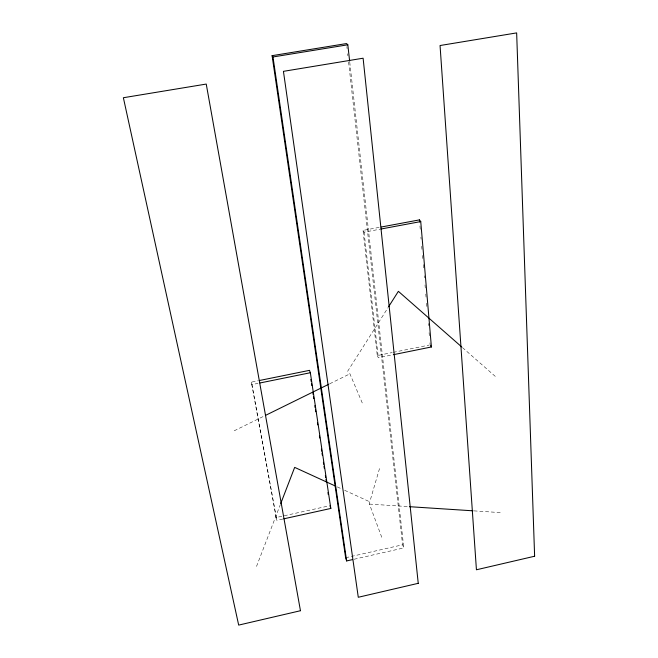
<?xml version="1.0" encoding="UTF-8"?>
<svg xmlns="http://www.w3.org/2000/svg" width="658" height="658" viewBox="0 0 658 658"><rect width="100%" height="100%" fill="white"/><g stroke="black" fill="none" stroke-linecap="round" stroke-linejoin="round"><path stroke-width="0.49" stroke-dasharray="3.29 2.47" d="M379.51 468.578L369.261 503.617L382.38 538.976M256.521 566.415L280.366 504.513M347.589 371.334L388.006 307.673M234.207 430.793L263.595 416.333M329.716 383.787L349.916 373.843M345.639 557.745L402.589 544.799L403.823 547.925L353.543 559.374M282.825 519.039L276.829 520.363L276.179 517.533L328.959 505.895M379.131 227.405L363.002 230.415L377.281 355.583L392.234 352.548M393.237 352.351L429.139 345.072M276.179 517.533L251.364 382.142L258.38 380.719M377.281 355.583L378.334 357.738L392.349 354.892M251.364 382.142L251.948 384.601L257.994 383.367M363.002 230.415L364.071 232.167L379.979 229.198M369.442 504.086L408.379 506.619M473.966 510.879L500.606 512.615M337.241 486.895L340.943 488.59M344.644 490.284L368.71 501.322M462.5 347.613L495.721 376.779M349.743 373.431L362.805 404.259M251.948 384.601L276.829 520.363M364.071 232.167L378.334 357.738M349.752 62.132L403.823 547.925M346.873 46.628L347.103 48.667M347.671 53.767L347.901 55.815M348.584 61.934L402.589 544.799M419.96 225.982L420.306 230.045M420.914 237.16L421.095 239.191M421.696 246.306L421.959 249.357M422.485 255.452L422.74 258.495M423.267 264.598L423.612 268.661M424.221 275.776L424.394 277.808M425.002 284.914L425.265 287.965M425.784 294.06L426.047 297.112M426.565 303.206L426.919 307.27M428.309 323.53L428.481 325.562M429.09 332.677L429.353 335.72M429.962 342.834L430.135 344.866"/><path stroke-width="0.99" d="M280.727 503.567L294.669 467.377L335.391 486.04M388.549 306.817L398.378 291.329L461.727 346.939M265.429 415.428L328.794 384.239M349.637 61.112L347.819 44.785L346.536 43.56L272.099 55.667L345.639 557.745L346.643 560.945L352.556 559.604M283.828 518.817L330.818 508.445L310.346 372.732L309.507 370.347L259.384 380.513M393.352 354.695L431.401 346.972L420.742 221.581L419.442 219.887L381.147 227.035M260.009 382.964L310.346 372.732M380.974 229.017L420.742 221.581M272.099 55.667L272.98 56.966L347.819 44.785M409.408 506.685L472.938 510.814M430.554 345.565L431.401 346.972M329.954 505.681L330.818 508.445M310.88 379.436L311.185 381.459M311.489 383.474L311.793 385.498M312.863 392.571L313.167 394.586M313.471 396.609L313.776 398.625M314.845 405.698L315.149 407.713M315.453 409.737L315.758 411.76M317.444 422.864L317.748 424.887M319.426 435.991L319.73 438.014M321.408 449.126L321.713 451.141M322.017 453.165L322.321 455.18M323.391 462.253L323.695 464.268M323.999 466.292L324.312 468.315M325.373 475.38L325.685 477.404M325.99 479.419L326.294 481.442M327.972 492.554L328.276 494.569M272.98 56.966L346.643 560.945M419.442 219.887L419.615 221.919M300.459 610.723L238.681 625.1L123.375 97.729L206.242 84.068L300.459 610.723M418.241 583.317L358.281 597.267L283.434 71.344L363.109 58.208L418.241 583.317M534.625 556.232L476.433 569.779L440.054 45.525L516.653 32.9L534.625 556.232"/></g></svg>
